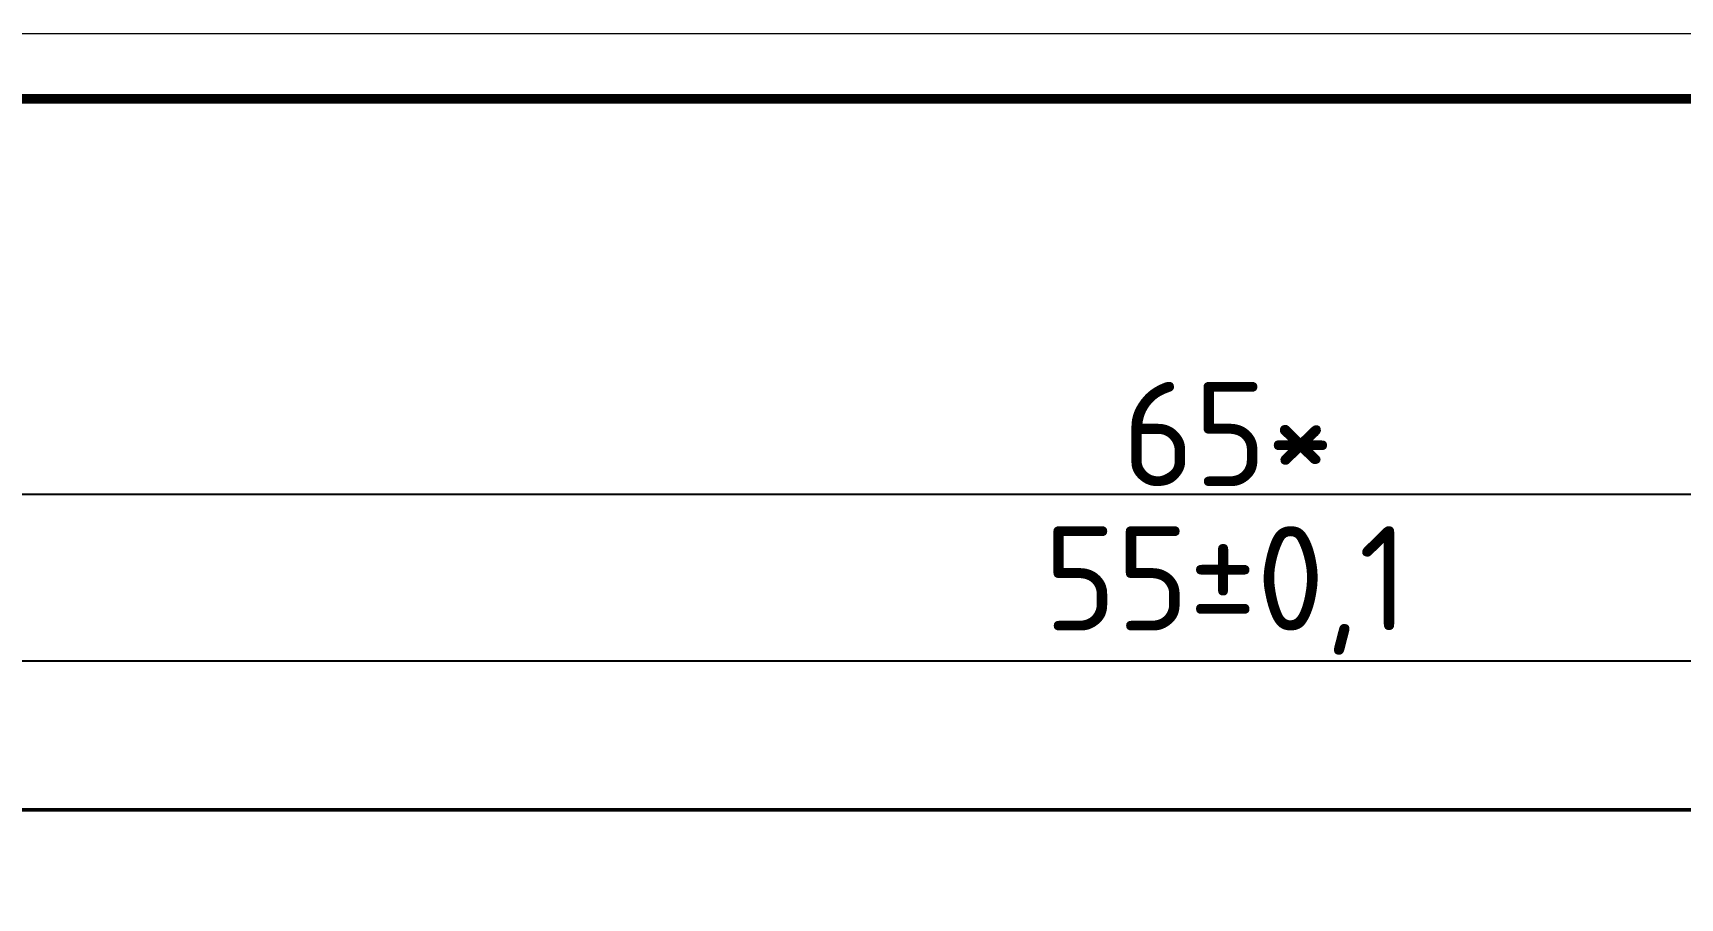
# Paper-space layout 'Layout1' of a CAD drawing. Header units: millimetres. Extents: x 0 to 841, y 0 to 594.
# Drawn here: x 132.3 to 258.6, y 528 to 594.4 of the extents above; entities that cross this region are included whole.
import ezdxf

# ---------------------------------------------------------------- set-up
doc = ezdxf.new("R2010")
doc.units = ezdxf.units.MM
doc.layers.get('0').update_dxf_attribs({"lineweight": 50})
doc.layers.add('Sheet', color=255, linetype='Continuous')
doc.layers.add('TopLayer', color=1, linetype='Continuous')
doc.styles.add('Gost', font='GOST type B.ttf')
doc.dimstyles.new('ISO-25', dxfattribs={"dimtxt": 2.5, "dimasz": 2.5, "dimexe": 1.25, "dimexo": 0.625, "dimtad": 1, "dimtxsty": 'Standard', "dimcen": 2.5, "dimadec": 0, "dimazin": 0, "dimtfac": 1, "dimtmove": 0, "dimatfit": 3, "dimfxl": 1, "dimarcsym": 0})

# ---------------------------------------------------------------- blocks, each defined once
blk = doc.blocks.new('*D44')
at = {"color": 0, "lineweight": -2, "transparency": 16777216}
for p, q in [((95.86, 535.86), (95.86, 560.25)), ((352.09, 535.4), (352.09, 560.25)), ((100.86, 559), (347.09, 559))]:
    blk.add_line(p, q, dxfattribs=at)
at = {"color": 0, "lineweight": 25, "transparency": 16777216}
for points in [[(100.86, 559.83), (100.86, 558.17), (95.86, 559)], [(347.09, 559.83), (347.09, 558.17), (352.09, 559)]]:
    blk.add_solid(points, dxfattribs=at)
at = {"color": 0, "lineweight": 50, "transparency": 16777216, "insert": (223.97, 563.62), "char_height": 10, "attachment_point": 5, "style": 'Gost'}
blk.add_mtext('{\\H0.8x;65*}', dxfattribs=at)
blk = doc.blocks.new('*D45')
at = {"color": 0, "lineweight": -2, "transparency": 16777216}
for p, q in [((113.72, 515.62), (113.72, 547.45)), ((333.92, 515.6), (333.92, 547.45)), ((118.72, 546.2), (328.92, 546.2))]:
    blk.add_line(p, q, dxfattribs=at)
at = {"color": 0, "lineweight": 25, "transparency": 16777216}
for points in [[(118.72, 547.03), (118.72, 545.36), (113.72, 546.2)], [(328.92, 547.03), (328.92, 545.36), (333.92, 546.2)]]:
    blk.add_solid(points, dxfattribs=at)
at = {"color": 0, "lineweight": 50, "transparency": 16777216, "insert": (223.82, 551.61), "char_height": 10, "attachment_point": 5, "style": 'Gost'}
blk.add_mtext('{\\H0.8x;55%%P0,1}', dxfattribs=at)

psp = doc.layouts.get("Layout1")

# ---------------------------------------------------------------- linework, layer by layer
at = {"layer": 'Sheet'}
for points, const_width in [([(0.153, 594.346), (841.11, 594.346), (841.11, 0.388), (0.153, 0.388), (0.153, 594.346)], 0.0991), ([(20.153, 589.346), (836.153, 589.346)], 0.749)]:
    psp.add_lwpolyline(points, dxfattribs=dict(at, const_width=const_width))
at = {"layer": 'TopLayer', "color": 18, "lineweight": 50}
psp.add_lwpolyline([(95.863, 534.772), (352.086, 534.772), (352.086, 256.912), (95.863, 256.912)], close=True, dxfattribs=at)

# ---------------------------------------------------------------- dimensions: what is measured, and where the dimension line sits
at = {"color": 18, "lineweight": 50}
for base, p1, p2, text, picture, middle in [((352.086, 558.999), (95.863, 535.232), (352.086, 534.772), '{\\H0.8x;65*}', '*D44', (223.975, 563.624)), ((333.918, 546.197), (113.724, 514.991), (333.918, 514.974), '{\\H0.8x;55%%P0,1}', '*D45', (223.821, 551.614))]:
    dim = psp.add_linear_dim(base=base, p1=p1, p2=p2, text=text, dimstyle='ISO-25', override={"dimtxt": 10, "dimasz": 5, "dimtxsty": 'Gost'}, dxfattribs=at)
    dim.commit()
    dim.dimension.update_dxf_attribs({"geometry": picture, "text_midpoint": middle})

doc.saveas('drawing.dxf')
